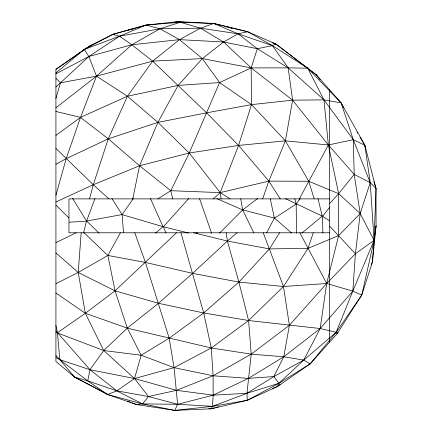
<?xml version="1.0" encoding="UTF-8"?>
<svg xmlns="http://www.w3.org/2000/svg" width="432" height="432" viewBox="0 0 432 432"><rect width="100%" height="100%" fill="white"/><g stroke="black" fill="none" stroke-linecap="round" stroke-linejoin="round"><path stroke-width="0.65" d="M373.912 181.526L376.013 188.503L374.096 240.343L372.416 262.008L361.735 295.11L337.046 333.866L310.154 363.868L277.555 386.478L247.261 400.324L211.34 408.791L174.755 410.4L136.258 404.487L107.627 394.524L74.606 377.109L55.922 361.514L55.922 69.358L84.294 49.415L90.563 45.484L112.774 34.355L146.135 25.056L178.454 21.6L213.764 23.49L247.752 31.763L275.945 44.042L316.537 75.038L341.156 102.924L364.856 145.271L376.013 188.503L376.078 225.882L372.416 262.008L371.147 264.335M294.797 198.774L296.185 203.904L296.482 233.356M360.061 137.209L364.856 145.271L370.202 182.623L360.202 213.548L355.401 253.724L352.814 291.119L336.172 332.278L310.154 363.868L278.91 383.287L247.261 400.324L212.517 406.334L174.755 410.4L142.447 403.904L107.627 394.524L99.506 389.966L100.753 390.458M81.184 232.783L78.214 272.473L85.352 313.292L103.718 350.525L134.53 378.535L148.516 396.544L177.628 404.287L212.517 406.334L246.958 393.277L278.91 383.287L303.755 360.077L336.172 332.278L361.735 295.11L374.096 240.343L376.078 225.882L375.705 227.151M55.922 72.932L84.294 49.415L112.774 34.355L146.135 25.056L180.311 22.27L213.764 23.49L247.752 31.763L272.398 45.625L307.735 68.186L323.978 99.862L328.363 144.968L338.666 193.666L338.618 235.613L326.673 283.505L320.193 328.52L303.755 360.077L273.839 376.558L246.958 393.277L213.154 395.183L176.526 390.328L134.53 378.535L89.98 369.706L59.816 359.667L55.922 357.577M313.254 232.783L308.038 248.346L283.457 286.502L248.605 320.522L211.275 347.987L174.058 367.648L134.53 378.535L116.829 390.852L107.627 394.524L87.739 380.867L89.98 369.706L103.718 350.525L127.289 328.136L158.495 303.286L192.634 273.359L227.394 241.051L237.001 232.783M132.802 198.887L139.563 165.748L157.907 122.375L178.13 85.406L202.36 58.595L223.576 42.001L238.075 33.809L247.752 31.763M83.538 232.897L86.513 221.222L94.97 198.434M89.564 198.887L93.258 184.756L108.265 138.829L127.445 96.255L152.669 61.155L179.485 39.636L200.513 28.177L213.764 23.49L238.075 33.809L272.398 45.625L288.16 67.873L323.978 99.862L353.284 139.693L370.202 182.623L374.096 240.343L352.814 291.119L320.193 328.52L283.792 356.783L248.368 378.378L213.154 395.183L177.628 404.287L142.447 403.904L136.258 404.487L131.9 402.764M55.922 195.307L66.161 158.674L80.514 117.38L96.514 76.151L131.83 44.761L159.964 28.771L180.311 22.27L200.513 28.177L238.075 33.809L257.321 48.703L288.16 67.873L307.735 68.186L341.156 102.924L343.37 107.649M134.53 378.535L141.156 355.25L169.177 338.18L203.683 312.973L238.901 282.08L269.444 248.902L279.607 232.783M55.922 98.318L60.475 82.798L88.873 56.489L119.556 36.202L146.135 25.056L159.964 28.771L179.485 39.636L202.36 58.595L219.586 82.555L251.51 104.62L285.401 140.843L308.75 181.267L314.188 198.887M213.349 198.887L220.201 192.618L238.577 145.427L251.51 104.62L251.176 67.894L257.321 48.703L272.398 45.625L275.945 44.042L316.537 75.038L320.123 79.753M262.634 198.887L268.861 181.116L285.401 140.843L292.604 100.17L288.16 67.873L251.176 67.894L202.36 58.595L152.669 61.155L96.514 76.151L60.475 82.798L55.922 87.037M272.581 388.39L277.555 386.478L278.91 383.287L273.839 376.558L248.368 378.378L213.111 375.781L174.058 367.648L141.156 355.25L103.718 350.525L55.922 332.375M376.013 188.503L370.202 182.623L354.202 174.404L328.363 144.968L292.604 100.17L251.176 67.894L219.586 82.555L189.248 152.998L170.78 190.706L157.837 198.887M337.878 332.03L337.046 333.866L336.172 332.278L320.193 328.52L248.605 320.522L203.683 312.973L158.495 303.286L115.047 290.839L78.214 272.473L55.922 252.898M174.755 410.4L177.628 404.287L174.058 367.648L169.177 338.18L145.476 262.445L134.768 232.783M208.683 408.65L211.34 408.791L212.517 406.334L213.154 395.183L213.111 375.781L211.275 347.987L203.683 312.973L180.965 232.783M273.839 376.558L283.792 356.783L289.391 325.307L283.457 286.502L263.239 232.783M266.603 232.859L274.379 218.106L270.259 198.671M299.371 198.887L328.363 144.968L353.284 139.693L364.856 145.271L365.083 147.193M55.922 283.673L78.214 272.473L107.87 255.447L120.398 232.783M123.52 232.767L122.121 214.558L133.52 198.25M296.185 203.904L300.245 198.596M329.67 207.252L322.537 216.34L322.855 232.929M55.922 164.3L66.161 158.674L108.265 138.829L157.907 122.375L206.604 112.822L251.51 104.62L292.604 100.17L323.978 99.862L341.156 102.924L353.284 139.693L354.202 174.404L338.666 193.666L329.67 203.558M354.202 174.404L360.202 213.548L374.096 240.343L355.401 253.724L326.673 283.505L289.391 325.307L251.213 354.143L213.111 375.781L176.526 390.328L148.516 396.544L142.447 403.904L116.829 390.852L87.739 380.867L74.606 377.109L72.851 375.084M89.672 46.499L90.563 45.484L93.042 44.48M122.186 214.661L163.366 226.773L188.881 198.347M219.456 233.231L242.66 209.92L257.753 198.434M176.472 232.783L115.047 290.839L85.352 313.292L57.44 332.737L59.816 359.667L74.606 377.109L98.912 389.659M277.555 386.478L280.06 384.286M155.396 233.21L163.01 226.67L150.374 198.347M301.757 233.21L322.267 216.124L317.963 198.59M55.922 107.789L96.514 76.151L127.445 96.255L157.907 122.375L189.248 152.998L220.201 192.618L230.072 198.887M55.922 135.405L80.514 117.38L127.445 96.255L178.13 85.406L219.586 82.555M55.922 69.363L75.713 55.717M76.815 54.961L80.114 52.688M82.312 51.17L85.061 49.275M86.162 48.514L90.563 45.484M242.741 209.893L274.536 218.133L296.147 204.071M55.922 73.823L88.873 56.489L131.83 44.761L179.485 39.636L223.576 42.001L257.321 48.703M55.922 242.622L76.108 232.783M55.922 201.987L93.258 184.756L139.563 165.748L189.248 152.998L238.577 145.427L285.401 140.843L328.363 144.968M127.78 30.44L130.259 29.435L133.564 28.895M211.34 408.791L215.174 407.678M216.454 407.306L218.376 406.75M55.922 111.461L80.514 117.38L108.265 138.829L139.563 165.748L170.78 190.706L220.201 192.618L268.861 181.116L308.75 181.267L338.666 193.666L360.202 213.548L338.618 235.613L308.038 248.346L269.444 248.902L227.394 241.051L193.725 232.783M86.8 221.017L122.121 214.558M174.496 22.243L178.454 21.6L180.457 21.821M361.735 295.11L352.814 291.119L326.673 283.505L283.457 286.502L238.901 282.08L192.634 273.359L145.476 262.445L107.87 255.447L84.073 232.783M69.223 222.167L86.513 221.222M329.67 198.887L68.958 198.887L68.958 232.783L329.67 232.783M136.258 404.487L139.59 404.692M130.259 29.435L131.598 29.576M181.796 21.967L184.469 22.264M225.887 26.843L227.227 26.989M273.953 43.762L275.945 44.042L272.155 42.703M148.516 396.544L116.829 390.852L89.98 369.706L55.922 330.907M163.366 226.773L188.789 233.075M196.306 232.783L197.597 233.096M112.774 34.355L119.556 36.202L131.83 44.761L152.669 61.155L206.604 112.822L238.577 145.427L268.861 181.116L280.206 198.887M227.896 27.065L231.687 28.404M178.454 21.6L180.311 22.27M127.537 401.042L130.653 402.273M216.864 198.639L242.66 209.92L253.778 232.772M285.341 198.612L322.267 216.124L329.67 220.828M315.338 74.439L316.537 75.038M310.154 363.868L303.755 360.077L283.792 356.783L251.213 354.143L211.275 347.987L127.289 328.136L85.352 313.292L55.922 293.047M87.739 380.867L59.816 359.667L55.922 355.547M274.536 218.133L291.53 232.983M108.94 198.887L93.258 184.756L55.922 148.376M251.176 67.894L223.576 42.001L200.513 28.177L159.964 28.771L119.556 36.202L84.294 49.415L88.873 56.489L96.514 76.151M86.729 221.076L99.149 233.248M55.922 205.092L68.958 217.955M55.922 78.284L60.475 82.798M329.67 226.168L355.401 253.724M111.926 198.58L122.024 214.515M72.538 198.266L86.589 221.135M356.978 132.019L357.664 133.175M326.673 283.505L299.862 232.783M141.156 355.25L127.289 328.136L115.047 290.839L107.87 255.447M163.474 226.87L165.985 233.069M199.568 198.688L211.664 233.345M170.78 190.706L172.724 198.887M55.922 325.436L57.44 332.737M240.721 198.731L242.66 209.92M220.201 192.618L221.135 198.887M226.168 232.783L227.394 241.051L238.901 282.08L248.605 320.522L251.213 354.143L246.958 393.277L247.261 400.324M329.67 89.915L329.67 342.09"/></g></svg>
